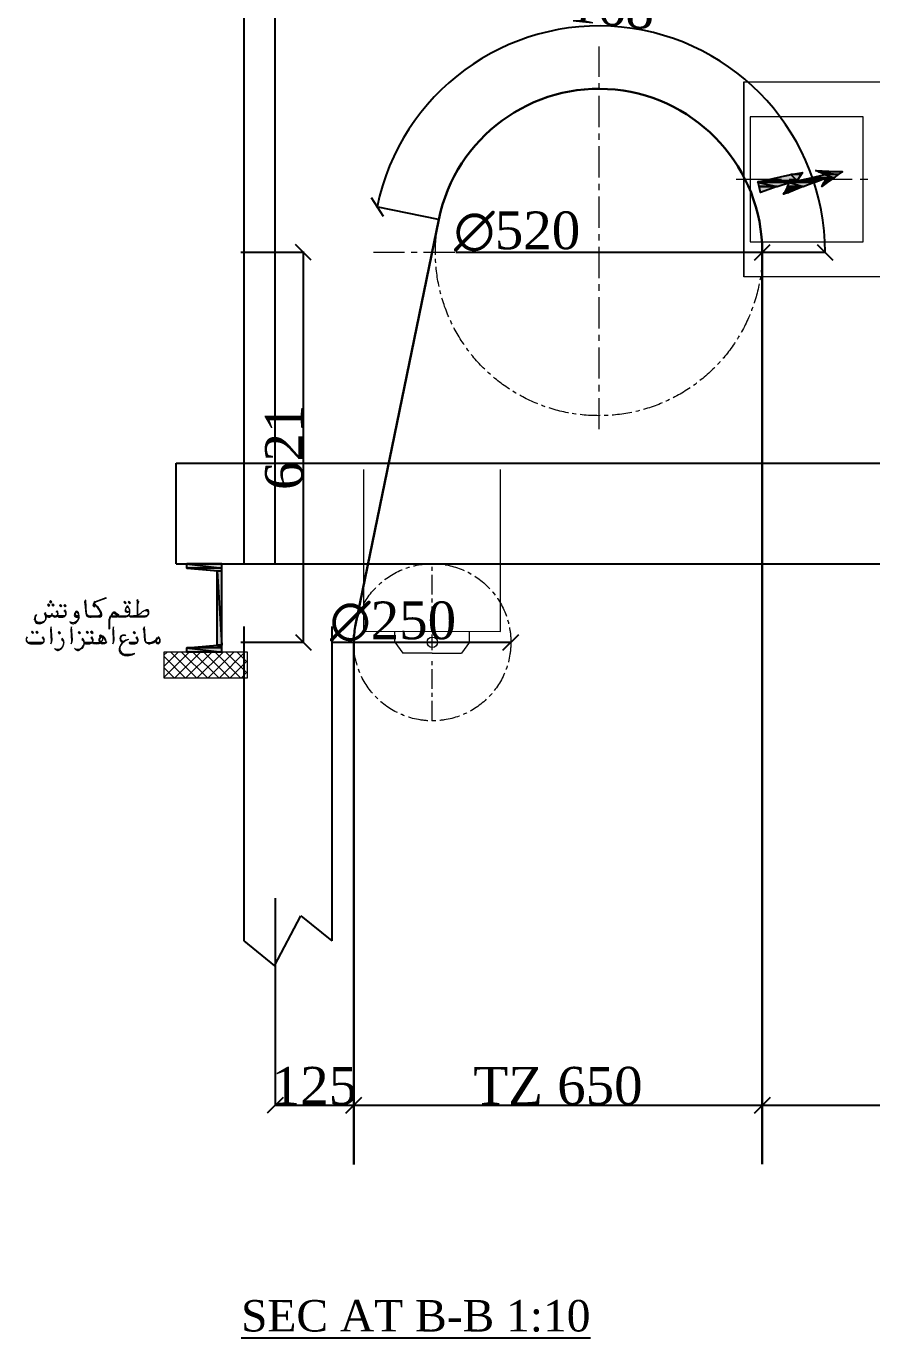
# Model space of a CAD drawing. Header units: millimetres. Extents: x -665 to 1025160, y -26028 to 4210.
# Drawn here: x 16027 to 17372, y -7497 to -5410 of the extents above; entities that cross this region are included whole.
import ezdxf

# ---------------------------------------------------------------- set-up
doc = ezdxf.new("R2010")
doc.units = ezdxf.units.MM
doc.linetypes.add('$1$CENTER', pattern=[50.8, 31.75, -6.35, 6.35, -6.35])
doc.layers.add('$1$Car', color=3, linetype='Continuous', lineweight=18)
doc.layers.add('$1$CL', color=2, linetype='$1$CENTER', lineweight=0)
for name, color, linetype in [('$1$PDF_0', 7, 'Continuous'), ('S-COLUMN', 7, 'Continuous'), ('S-HOUSING', 7, 'Continuous')]:
    doc.layers.add(name, color=color, linetype=linetype)
doc.styles.add('$1$nassar2', font='cent.shx', dxfattribs={"height": 60})
doc.dimstyles.new('$1$Nassar2', dxfattribs={"dimtxt": 35, "dimasz": 25, "dimexe": 1.25, "dimexo": 0.625, "dimtad": 1, "dimtxsty": '$1$nassar2', "dimblk": '$1$_Oblique', "dimcen": 2.5, "dimadec": 0, "dimazin": 0, "dimtfac": 1, "dimtmove": 0, "dimatfit": 3, "dimldrblk": '$1$_Oblique', "dimfxl": 1, "dimarcsym": 0})

# ---------------------------------------------------------------- blocks, each defined once
blk = doc.blocks.new('$1$_Oblique')
at = {"color": 0, "linetype": 'ByBlock', "lineweight": -2}
blk.add_line((-0.5, -0.5), (0.5, 0.5), dxfattribs=at)
blk = doc.blocks.new('*D76')
at = {"color": 0, "lineweight": -2, "transparency": 16777216}
for p, q in [((16682.8, -5717.6), (16584.2, -5697.4)), ((17198.7, -5769.9), (17299.4, -5769.9))]:
    blk.add_line(p, q, dxfattribs=at)
blk.add_arc((16938.1, -5769.9), 360, 0, 168.416, dxfattribs=at)
at = {"layer": 'Defpoints', "color": 0, "transparency": 16777216}
for p in [(17138.7, -5471), (16683.4, -5717.7), (16938.1, -5769.9), (16938.1, -5769.9), (17198.1, -5769.9)]:
    blk.add_point(p, dxfattribs=at)
at = {"color": 0, "lineweight": -2, "transparency": 16777216, "xscale": 25, "yscale": 25, "zscale": 25}
for p, rotation in [((16585.4, -5697.6), 258.4160058338048), ((17298.1, -5769.9), 270.0000000000001)]:
    blk.add_blockref('$1$_Oblique', p, dxfattribs=dict(at, rotation=rotation))
at = {"color": 0, "transparency": 16777216, "insert": (16977.5, -5381.3), "char_height": 60, "attachment_point": 5, "rotation": 354.208, "style": '$1$nassar2'}
blk.add_mtext('168°', dxfattribs=at)
blk = doc.blocks.new('*U51')
at = {"layer": '$1$CL', "color": 0, "transparency": 16777216}
for p, q in [((0, 25), (0, 125.12)), ((-125.12, 0), (-25, 0)), ((25, 0), (125.12, 0)), ((0, -125.12), (0, -25))]:
    blk.add_line(p, q, dxfattribs=at)
at = {"layer": '$1$CL', "color": 0, "linetype": 'Continuous', "transparency": 16777216}
for p, q in [((-12.5, 0), (12.5, 0)), ((0, -12.5), (0, 12.5))]:
    blk.add_line(p, q, dxfattribs=at)
blk = doc.blocks.new('*D77')
at = {"color": 0, "lineweight": -2, "transparency": 16777216}
blk.add_line((16710.6, -5769.9), (17198.1, -5769.9), dxfattribs=at)
at = {"layer": 'Defpoints', "color": 0, "transparency": 16777216}
for p in [(16678.1, -5769.9), (17198.1, -5769.9)]:
    blk.add_point(p, dxfattribs=at)
at = {"color": 0, "lineweight": -2, "transparency": 16777216, "xscale": 25, "yscale": 25, "zscale": 25}
blk.add_blockref('$1$_Oblique', (17198.1, -5769.9), dxfattribs=at)
at = {"color": 0, "transparency": 16777216, "insert": (16808.1, -5737), "char_height": 60, "attachment_point": 5, "style": '$1$nassar2'}
blk.add_mtext('∅520', dxfattribs=at)
blk = doc.blocks.new('*D78')
at = {"color": 0, "lineweight": -2, "transparency": 16777216}
blk.add_line((16513.1, -6390.4), (16798.1, -6390.4), dxfattribs=at)
at = {"layer": 'Defpoints', "color": 0, "transparency": 16777216}
for p in [(16548.1, -6390.4), (16798.1, -6390.4)]:
    blk.add_point(p, dxfattribs=at)
at = {"color": 0, "lineweight": -2, "transparency": 16777216, "xscale": 25, "yscale": 25, "zscale": 25}
blk.add_blockref('$1$_Oblique', (16798.1, -6390.4), dxfattribs=at)
at = {"color": 0, "transparency": 16777216, "insert": (16610.6, -6357.5), "char_height": 60, "attachment_point": 5, "style": '$1$nassar2'}
blk.add_mtext('∅250', dxfattribs=at)
blk = doc.blocks.new('*D79')
at = {"color": 0, "lineweight": -2, "transparency": 16777216}
for p, q in [((16423.1, -6797.6), (16423.1, -7128.2)), ((16548.1, -6797.6), (16548.1, -7128.2)), ((16423.1, -7127), (16548.1, -7127))]:
    blk.add_line(p, q, dxfattribs=at)
at = {"layer": 'Defpoints', "color": 0, "transparency": 16777216}
for p in [(16423.1, -6797), (16548.1, -6797), (16548.1, -7127)]:
    blk.add_point(p, dxfattribs=at)
at = {"color": 0, "lineweight": -2, "transparency": 16777216, "xscale": 25, "yscale": 25, "zscale": 25, "rotation": 180}
blk.add_blockref('$1$_Oblique', (16423.1, -7127), dxfattribs=at)
at = {"color": 0, "lineweight": -2, "transparency": 16777216, "xscale": 25, "yscale": 25, "zscale": 25}
blk.add_blockref('$1$_Oblique', (16548.1, -7127), dxfattribs=at)
at = {"color": 0, "transparency": 16777216, "insert": (16485.6, -7096.4), "char_height": 60, "attachment_point": 5, "style": '$1$nassar2'}
blk.add_mtext('125', dxfattribs=at)
blk = doc.blocks.new('*D80')
at = {"color": 0, "lineweight": -2, "transparency": 16777216}
for p, q in [((16548.1, -6797.6), (16548.1, -7128.2)), ((17198.1, -6797.6), (17198.1, -7128.2)), ((16548.1, -7127), (17198.1, -7127))]:
    blk.add_line(p, q, dxfattribs=at)
at = {"layer": 'Defpoints', "color": 0, "transparency": 16777216}
for p in [(16548.1, -6797), (17198.1, -6797), (17198.1, -7127)]:
    blk.add_point(p, dxfattribs=at)
at = {"color": 0, "lineweight": -2, "transparency": 16777216, "xscale": 25, "yscale": 25, "zscale": 25, "rotation": 180}
blk.add_blockref('$1$_Oblique', (16548.1, -7127), dxfattribs=at)
at = {"color": 0, "lineweight": -2, "transparency": 16777216, "xscale": 25, "yscale": 25, "zscale": 25}
blk.add_blockref('$1$_Oblique', (17198.1, -7127), dxfattribs=at)
at = {"color": 0, "transparency": 16777216, "insert": (16873.1, -7096.4), "char_height": 60, "attachment_point": 5, "style": '$1$nassar2'}
blk.add_mtext('TZ 650', dxfattribs=at)
blk = doc.blocks.new('*D81')
at = {"color": 0, "lineweight": -2, "transparency": 16777216}
for p, q in [((17198.1, -6797.6), (17198.1, -7128.2)), ((17823.1, -6797.6), (17823.1, -7128.2)), ((17198.1, -7127), (17823.1, -7127))]:
    blk.add_line(p, q, dxfattribs=at)
at = {"layer": 'Defpoints', "color": 0, "transparency": 16777216}
for p in [(17198.1, -6797), (17823.1, -6797), (17823.1, -7127)]:
    blk.add_point(p, dxfattribs=at)
at = {"color": 0, "lineweight": -2, "transparency": 16777216, "xscale": 25, "yscale": 25, "zscale": 25, "rotation": 180}
blk.add_blockref('$1$_Oblique', (17198.1, -7127), dxfattribs=at)
at = {"color": 0, "lineweight": -2, "transparency": 16777216, "xscale": 25, "yscale": 25, "zscale": 25}
blk.add_blockref('$1$_Oblique', (17823.1, -7127), dxfattribs=at)
at = {"color": 0, "transparency": 16777216, "insert": (17510.6, -7096.4), "char_height": 60, "attachment_point": 5, "style": '$1$nassar2'}
blk.add_mtext('625', dxfattribs=at)
blk = doc.blocks.new('*D82')
at = {"color": 0, "lineweight": -2, "transparency": 16777216}
for p, q in [((16368.7, -5769.9), (16469.4, -5769.9)), ((16468.1, -6390.4), (16468.1, -5769.9)), ((16368.7, -6390.4), (16469.4, -6390.4))]:
    blk.add_line(p, q, dxfattribs=at)
at = {"layer": 'Defpoints', "color": 0, "transparency": 16777216}
for p in [(16368.1, -5769.9), (16468.1, -5769.9), (16368.1, -6390.4)]:
    blk.add_point(p, dxfattribs=at)
at = {"color": 0, "lineweight": -2, "transparency": 16777216, "xscale": 25, "yscale": 25, "zscale": 25}
for p, rotation in [((16468.1, -5769.9), 90), ((16468.1, -6390.4), 270)]:
    blk.add_blockref('$1$_Oblique', p, dxfattribs=dict(at, rotation=rotation))
at = {"color": 0, "transparency": 16777216, "insert": (16437.5, -6080.2), "char_height": 60, "attachment_point": 5, "rotation": 90, "style": '$1$nassar2'}
blk.add_mtext('621', dxfattribs=at)

msp = doc.modelspace()

# ---------------------------------------------------------------- hatches: boundary and pattern name
at = {"true_color": 0x000007}
h = msp.add_hatch(color=7, dxfattribs=at)
h.paths.add_polyline_path([(17259.921, -5646.451), (17243.594, -5646.451), (17253.601, -5656.458)])
h.paths.add_polyline_path([(17243.594, -5646.451), (17253.601, -5656.458), (17198.825, -5656.458)])
for points in [[(17262.555, -5642.764), (17259.921, -5646.451), (17243.594, -5646.451)], [(17283.095, -5639.604), (17325.757, -5641.711), (17287.836, -5641.711)], [(17299.949, -5651.718), (17312.59, -5651.718), (17301.53, -5659.092)], [(17193.032, -5665.412), (17222, -5665.412), (17195.138, -5674.892)], [(17238.327, -5665.412), (17263.081, -5665.412), (17240.434, -5674.892)]]:
    msp.add_hatch(color=7, dxfattribs=at).paths.add_polyline_path(points)
h = msp.add_hatch(color=7, dxfattribs=at)
h.paths.add_polyline_path([(17299.949, -5651.718), (17275.722, -5651.718), (17287.836, -5656.458)])
h.paths.add_polyline_path([(17275.722, -5651.718), (17287.836, -5656.458), (17253.601, -5656.458)])
h = msp.add_hatch(color=7, dxfattribs=at)
h.paths.add_polyline_path([(17319.437, -5646.451), (17297.843, -5646.451), (17312.59, -5651.718)])
h.paths.add_polyline_path([(17297.843, -5646.451), (17312.59, -5651.718), (17275.722, -5651.718)])
h = msp.add_hatch(color=7, dxfattribs=at)
h.paths.add_polyline_path([(17325.757, -5641.711), (17287.836, -5641.711), (17319.437, -5646.451)])
h.paths.add_polyline_path([(17287.836, -5641.711), (17319.437, -5646.451), (17297.843, -5646.451)])
h = msp.add_hatch(color=7, dxfattribs=at)
h.paths.add_polyline_path([(17299.949, -5651.718), (17296.263, -5659.092), (17301.53, -5659.092)])
h.paths.add_polyline_path([(17296.263, -5659.092), (17301.53, -5659.092), (17293.103, -5665.412)])
h = msp.add_hatch(color=7, dxfattribs=at)
h.paths.add_polyline_path([(17287.836, -5656.458), (17198.825, -5656.458), (17283.622, -5658.038)])
h.paths.add_polyline_path([(17198.825, -5656.458), (17283.622, -5658.038), (17190.925, -5658.038)])
h = msp.add_hatch(color=7, dxfattribs=at)
h.paths.add_polyline_path([(17283.622, -5658.038), (17190.925, -5658.038), (17279.409, -5659.092)])
h.paths.add_polyline_path([(17190.925, -5658.038), (17279.409, -5659.092), (17191.452, -5659.092)])
h = msp.add_hatch(color=7, dxfattribs=at)
h.paths.add_polyline_path([(17241.487, -5659.092), (17191.452, -5659.092), (17222, -5665.412)])
h.paths.add_polyline_path([(17191.452, -5659.092), (17222, -5665.412), (17193.032, -5665.412)])
h = msp.add_hatch(color=7, dxfattribs=at)
h.paths.add_polyline_path([(17238.327, -5665.412), (17233.587, -5674.892), (17240.434, -5674.892)])
h.paths.add_polyline_path([(17233.587, -5674.892), (17240.434, -5674.892), (17232.007, -5677.526)])
h = msp.add_hatch(color=7, dxfattribs=at)
h.paths.add_polyline_path([(17279.409, -5659.092), (17241.487, -5659.092), (17263.081, -5665.412)])
h.paths.add_polyline_path([(17241.487, -5659.092), (17263.081, -5665.412), (17238.327, -5665.412)])
h = msp.add_hatch(color=7, dxfattribs=at)
h.paths.add_polyline_path([(16338.042, -6265.814), (16282.74, -6265.814), (16338.042, -6272.661)])
h.paths.add_polyline_path([(16282.74, -6265.814), (16338.042, -6272.661), (16282.74, -6272.661)])
h = msp.add_hatch(color=7, dxfattribs=at)
h.paths.add_polyline_path([(16338.042, -6272.661), (16282.74, -6272.661), (16338.042, -6277.401)])
h.paths.add_polyline_path([(16282.74, -6272.661), (16338.042, -6277.401), (16330.669, -6277.401)])
h = msp.add_hatch(color=7, dxfattribs=at)
h.paths.add_polyline_path([(16338.042, -6277.401), (16330.669, -6277.401), (16338.042, -6394.853)])
h.paths.add_polyline_path([(16330.669, -6277.401), (16338.042, -6394.853), (16330.669, -6394.853)])
h = msp.add_hatch(color=7, dxfattribs=at)
h.paths.add_polyline_path([(16338.042, -6394.853), (16330.669, -6394.853), (16338.042, -6399.066)])
h.paths.add_polyline_path([(16330.669, -6394.853), (16338.042, -6399.066), (16282.74, -6399.066)])
h = msp.add_hatch(color=7, dxfattribs=at)
h.paths.add_polyline_path([(16338.042, -6399.066), (16282.74, -6399.066), (16338.042, -6405.913)])
h.paths.add_polyline_path([(16282.74, -6399.066), (16338.042, -6405.913), (16282.74, -6405.913)])

# ---------------------------------------------------------------- linework, layer by layer
at = {"layer": '$1$Car', "ltscale": 4}
for p, q in [((16563.454, -6115.42), (16563.454, -6372.967)), ((16781.441, -6373.21), (16781.441, -6115.42)), ((16563.454, -6372.967), (16781.441, -6373.21)), ((16613.659, -6390.32), (16613.688, -6373.023)), ((16732.561, -6390.453), (16732.57, -6373.155)), ((16613.659, -6390.32), (16626.514, -6407.646)), ((16732.561, -6390.453), (16719.666, -6407.75)), ((16673.09, -6407.75), (16626.514, -6407.646)), ((16673.09, -6407.75), (16719.666, -6407.75))]:
    msp.add_line(p, q, dxfattribs=at)
msp.add_circle((16673.11, -6390.42), 8.379, dxfattribs=at)
at = {"layer": '$1$CL', "color": 1, "linetype": 'Continuous', "lineweight": 30}
for p, q in [((16683.406, -5717.694), (16550.656, -6365.319)), ((17198.11, -7220.846), (17198.11, -5769.903)), ((16548.11, -7221.017), (16548.11, -6390.42))]:
    msp.add_line(p, q, dxfattribs=at)
at = {"layer": '$1$CL'}
for centre, radius in [((16938.11, -5769.903), 260), ((16673.11, -6390.42), 125)]:
    msp.add_circle(centre, radius, dxfattribs=at)
at = {"layer": '$1$CL', "color": 1, "linetype": 'Continuous', "lineweight": 30}
for centre, radius, start, end in [((16938.11, -5769.903), 260, 0, 168.416006), ((16673.11, -6390.42), 125, 168.416006, 180)]:
    msp.add_arc(centre, radius, start, end, dxfattribs=at)
at = {"layer": '$1$PDF_0', "lineweight": 18}
for points in [[(16137.104, -6325.305), (16154.037, -6319.258), (16153.13, -6320.77), (16138.616, -6325.91)], [(16057.582, -6343.145), (16056.071, -6345.261)], [(16063.63, -6331.957), (16061.513, -6329.841)], [(16066.956, -6327.119), (16064.839, -6325.003)], [(16070.886, -6331.957), (16068.77, -6329.841)], [(16076.329, -6340.726), (16074.817, -6342.238)], [(16082.679, -6333.167), (16080.864, -6331.05)], [(16088.726, -6339.214), (16087.516, -6340.726)], [(16089.935, -6333.167), (16087.819, -6331.05)], [(16088.121, -6340.121), (16089.331, -6341.633), (16090.238, -6343.447)], [(16105.961, -6342.842), (16107.17, -6341.935), (16108.077, -6341.935), (16109.891, -6344.052)], [(16123.195, -6344.959), (16121.986, -6323.491), (16121.079, -6324.096), (16119.869, -6326.515), (16120.474, -6329.236), (16121.986, -6344.959)], [(16122.591, -6345.261), (16121.381, -6328.027), (16120.777, -6325.305)], [(16134.988, -6330.445), (16135.895, -6334.679), (16133.476, -6332.562)], [(16169.155, -6342.842), (16173.69, -6346.471), (16172.178, -6350.401), (16163.712, -6350.401)], [(16165.224, -6343.447), (16166.434, -6342.842), (16167.341, -6343.145), (16172.481, -6347.378)], [(16185.18, -6328.027), (16183.064, -6325.91)], [(16192.134, -6328.027), (16190.32, -6325.91)], [(16203.624, -6326.212), (16203.624, -6345.261), (16204.834, -6345.261), (16204.834, -6327.422), (16205.439, -6328.027), (16206.346, -6325.91)], [(16087.819, -6348.285), (16076.631, -6348.285)], [(16088.121, -6348.89), (16086.912, -6349.192), (16077.538, -6349.192)], [(16078.748, -6350.401), (16085.4, -6350.401)], [(16110.496, -6349.192), (16106.263, -6349.192), (16105.054, -6348.587), (16104.147, -6346.471)], [(16106.565, -6350.401), (16111.403, -6350.401)], [(16111.403, -6348.285), (16107.775, -6348.285)], [(16127.126, -6348.285), (16141.942, -6348.285)], [(16143.756, -6349.192), (16128.033, -6349.192)], [(16128.033, -6350.401), (16130.15, -6350.401)], [(16143.756, -6350.401), (16129.243, -6350.401)], [(16159.782, -6354.635), (16159.782, -6369.148), (16159.177, -6369.753), (16159.177, -6353.425)], [(16171.876, -6349.192), (16163.108, -6349.192), (16161.293, -6350.099), (16159.782, -6351.913)], [(16172.783, -6348.285), (16185.482, -6348.285)], [(16190.32, -6347.378), (16186.994, -6349.192), (16173.69, -6349.192)], [(16185.482, -6350.401), (16174.9, -6350.401)], [(16191.227, -6348.285), (16217.533, -6348.285)], [(16216.021, -6349.192), (16192.134, -6349.192)], [(16214.812, -6350.401), (16193.344, -6350.401)], [(16037.929, -6375.498), (16035.812, -6373.684)], [(16045.185, -6375.498), (16043.069, -6373.684)], [(16053.954, -6381.545), (16052.442, -6383.359)], [(16053.349, -6382.754), (16054.559, -6384.266), (16055.466, -6386.08)], [(16067.258, -6389.104), (16067.56, -6387.895), (16066.351, -6368.846)], [(16080.562, -6376.102), (16078.446, -6373.986)], [(16099.611, -6389.104), (16099.611, -6387.895), (16098.704, -6368.846)], [(16112.915, -6376.102), (16110.799, -6373.986)], [(16125.312, -6375.498), (16123.498, -6373.684)], [(16131.359, -6381.545), (16130.15, -6383.359)], [(16132.569, -6375.498), (16130.452, -6373.684)], [(16130.755, -6382.754), (16131.964, -6384.266), (16132.871, -6386.08)], [(16144.663, -6380.336), (16148.594, -6381.545), (16151.618, -6383.662)], [(16165.829, -6389.104), (16166.131, -6387.895), (16165.224, -6368.846)], [(16199.996, -6376.102), (16197.879, -6374.288)], [(16203.02, -6381.545), (16201.81, -6383.359)], [(16202.415, -6382.754), (16203.624, -6384.266), (16204.531, -6386.08)], [(16216.626, -6387.592), (16215.417, -6365.822), (16214.509, -6366.729), (16213.3, -6369.148), (16214.207, -6371.567), (16215.417, -6387.592)], [(16216.021, -6387.895), (16214.812, -6370.66), (16214.207, -6367.939)], [(16239.908, -6386.08), (16238.699, -6384.266), (16237.489, -6383.662), (16235.675, -6384.871)], [(16053.349, -6391.523), (16052.14, -6391.825), (16033.091, -6391.825), (16031.579, -6391.523), (16030.067, -6390.918)], [(16053.047, -6390.918), (16031.881, -6390.918)], [(16033.998, -6392.732), (16050.628, -6392.732)], [(16130.755, -6391.523), (16129.545, -6391.825), (16120.172, -6391.825)], [(16121.381, -6392.732), (16128.033, -6392.732)], [(16132.266, -6390.918), (16141.942, -6390.918)], [(16144.059, -6390.918), (16141.64, -6391.825), (16133.476, -6391.825)], [(16139.523, -6392.732), (16134.383, -6392.732)], [(16144.663, -6390.011), (16143.756, -6388.197)], [(16154.037, -6390.918), (16152.525, -6391.825), (16147.989, -6391.825), (16145.873, -6390.918)], [(16148.896, -6390.918), (16152.222, -6390.918)], [(16202.113, -6390.918), (16190.925, -6390.918)], [(16202.415, -6391.523), (16201.205, -6391.825), (16191.832, -6391.825)], [(16193.042, -6392.732), (16199.694, -6392.732)], [(16220.557, -6390.918), (16224.487, -6390.918)], [(16221.766, -6392.732), (16223.58, -6392.732)], [(16235.373, -6385.476), (16231.442, -6390.011)], [(16235.977, -6392.732), (16232.047, -6388.802)], [(16232.954, -6388.802), (16235.977, -6391.523), (16236.884, -6392.128), (16238.094, -6391.523), (16239.606, -6390.011)]]:
    msp.add_lwpolyline(points, dxfattribs=at)
for points in [[(16064.537, -6331.353), (16062.42, -6329.236), (16060.908, -6330.748), (16062.723, -6332.864)], [(16067.863, -6326.212), (16065.746, -6324.096), (16064.234, -6325.91), (16066.049, -6328.027)], [(16071.491, -6331.353), (16069.375, -6329.236), (16067.863, -6330.748), (16069.979, -6332.864)], [(16083.586, -6332.26), (16081.469, -6330.143), (16079.957, -6331.957), (16082.074, -6334.074)], [(16090.842, -6332.26), (16088.726, -6330.143), (16086.912, -6331.957), (16089.028, -6334.074)], [(16186.087, -6327.422), (16183.971, -6325.305), (16182.156, -6326.817), (16184.273, -6328.934)], [(16193.042, -6327.422), (16190.925, -6325.305), (16189.413, -6326.817), (16191.53, -6328.934)], [(16038.836, -6374.893), (16036.719, -6372.776), (16035.207, -6374.288), (16037.324, -6376.405)], [(16045.79, -6374.893), (16043.976, -6372.776), (16042.162, -6374.288), (16044.278, -6376.405)], [(16066.351, -6392.732), (16067.863, -6389.104), (16068.468, -6386.685), (16066.956, -6365.822), (16065.746, -6370.055), (16066.956, -6389.406)], [(16081.469, -6375.195), (16079.353, -6373.079), (16077.841, -6374.893), (16079.655, -6377.01)], [(16098.402, -6392.732), (16100.216, -6389.104), (16100.518, -6386.685), (16099.309, -6365.822), (16098.099, -6370.055), (16099.006, -6389.406)], [(16113.52, -6375.195), (16111.403, -6373.079), (16109.891, -6374.893), (16112.008, -6377.01)], [(16126.219, -6374.893), (16124.103, -6372.776), (16122.591, -6374.288), (16124.707, -6376.405)], [(16133.476, -6374.893), (16131.359, -6372.776), (16129.545, -6374.288), (16131.662, -6376.405)], [(16164.922, -6392.732), (16166.434, -6389.104), (16167.038, -6386.685), (16165.829, -6365.822), (16164.619, -6370.055), (16165.526, -6389.406)], [(16200.903, -6375.498), (16198.787, -6373.381), (16196.972, -6374.893), (16199.089, -6377.01)]]:
    msp.add_lwpolyline(points, close=True, dxfattribs=at)
for points in [[(16068.169, -6346.795, 0.15747367), (16074.297, -6348.276, 0.86611539), (16074.73, -6342.007)], [(16087.667, -6347.983, 0.53548612), (16090.051, -6344.333, 0.12595079), (16087.151, -6340.604)], [(16096.111, -6357.625, 0.51969524), (16110.907, -6350.316, 0.31492829), (16108.246, -6343.356)], [(16106.599, -6341.109, 0.17324239), (16103.667, -6346.345, 0.4881371), (16106.307, -6350.097)], [(16141.871, -6347.975, 0.41725407), (16145.524, -6344.724, 0.15748651), (16134.718, -6330.178)], [(16164.619, -6344.657), (16162.805, -6347.075), (16164.317, -6343.447, -0.51186379), (16168.98, -6342.84)], [(16190.868, -6336.688, 0.6063276), (16185.237, -6336.688, 0.38592407), (16186.321, -6340.817)], [(16192.048, -6343.629, 0.20473629), (16188.936, -6333.19, 0.43299412), (16186.962, -6333.41)], [(16222.336, -6341.317, 0.47244666), (16218.09, -6338.807, 0.09446494), (16209.794, -6343.578)], [(16040.353, -6354.557, -0.18110539), (16043.355, -6346.053, 0.11021726), (16041.266, -6352.987, 0.21257862), (16042.3, -6355.883)], [(16041.302, -6355.856, 0.23621891), (16047.564, -6359.773, 0.15747958), (16055.647, -6357.287)], [(16055.739, -6356.882, 0.26770238), (16058.489, -6351.931, 0.16534837), (16055.995, -6344.863)], [(16057.601, -6346.675, 0.67714591), (16067.981, -6347.09, 0.27558448), (16072.763, -6350.388, 0.40157223), (16077.509, -6346.527)], [(16057.843, -6346.528, 0.10236354), (16065.05, -6347.982, 0.28347809), (16067.794, -6346.246, 0.07863973), (16068.406, -6344.207)], [(16164.015, -6348.285), (16171.876, -6348.285), (16167.038, -6344.354, 0.3544211), (16164.509, -6344.715)], [(16050.342, -6392.731, 0.35432667), (16055.624, -6388.668, 0.24409499), (16053.536, -6381.59)], [(16052.895, -6390.616, 0.53548612), (16055.28, -6386.967, 0.12595079), (16052.379, -6383.238)], [(16084.19, -6384.266), (16082.981, -6385.778, -0.33858744), (16086.419, -6393.612)], [(16116.543, -6384.266), (16115.334, -6385.778, -0.33858744), (16118.772, -6393.612)], [(16130.3, -6390.616, 0.53548612), (16132.685, -6386.967, 0.12595079), (16129.785, -6383.238)], [(16179.161, -6379.512, 0.31495142), (16176.251, -6386.371, 0.3621915), (16181.508, -6390.615)], [(16179.022, -6379.383, -0.30708343), (16185.263, -6379.538, 0.20470465), (16178.013, -6381.403)], [(16201.96, -6390.616, 0.53548612), (16204.345, -6386.967, 0.12595079), (16201.445, -6383.238)], [(16237.652, -6392.61, 0.45670162), (16238.294, -6382.845, 0.46473752), (16236.224, -6383.033)], [(16130.452, -6390.918), (16119.265, -6390.918, -0.26773869), (16112.438, -6402.476)], [(16154.619, -6389.938, -0.38583965), (16151.315, -6392.732), (16148.594, -6392.732)], [(16231.442, -6388.802), (16229.023, -6390.918), (16226.302, -6391.825), (16221.766, -6391.825, -0.34648821), (16215.723, -6387.805)], [(16231.531, -6389.824, -0.21256689), (16224.79, -6392.732), (16222.673, -6392.732)]]:
    msp.add_lwpolyline(points, format="xyb", dxfattribs=at)
for centre, radius, start, end in [((16205.59, -6324.549), 2.57, 125.45744, 214.526044), ((16048.058, -6349.646), 11.339, 255.646426, 35.7367), ((16071.038, -6346.017), 6.803, 20.7816, 44.161749), ((16068.921, -6345.412), 8.919, 353.038951, 34.101361), ((16082.83, -6344.505), 8.013, 348.953469, 43.822964), ((16107.321, -6345.413), 2.57, 126.05757, 276.673314), ((16107.019, -6345.715), 2.57, 67.327691, 122.206881), ((16107.624, -6342.389), 1.361, 46.254429, 133.745571), ((16100.066, -6348.738), 11.337, 352.812372, 40.827856), ((16143.907, -6333.318), 10.734, 131.818581, 176.363478), ((16140.279, -6330.596), 4.989, 114.480482, 172.752627), ((16120.626, -6353.576), 27.968, 16.704108, 57.766179), ((16186.541, -6339.667), 2.268, 170.202434, 253.018624), ((16195.309, -6341.179), 11.036, 136.415502, 170.451997), ((16188.355, -6336.946), 4.687, 224.452065, 311.966444), ((16185.936, -6342.087), 6.198, 266.817707, 5.005144), ((16188.053, -6334.83), 7.71, 252.766668, 299.049929), ((16188.657, -6337.249), 4.082, 236.550549, 320.944658), ((16188.052, -6335.737), 1.664, 20.870184, 150.975368), ((16174.75, -6342.691), 17.384, 4.157943, 20.375507), ((16197.728, -6328.783), 19.199, 269.450426, 312.259811), ((16206.497, -6323.944), 2.873, 172.341905, 247.149088), ((16206.798, -6323.038), 2.569, 168.381182, 258.98567), ((16219.801, -6353.274), 13.758, 105.583986, 132.527322), ((16214.661, -6342.389), 7.71, 269.451086, 9.122392), ((16217.382, -6344.203), 4.082, 12.96812, 105.110331), ((16218.289, -6342.993), 3.477, 48.049656, 113.02265), ((16217.382, -6343.901), 4.081, 269.615532, 10.779779), ((16217.079, -6343.296), 4.687, 343.676805, 41.929371), ((16046.848, -6354.181), 6.803, 182.058765, 255.257517), ((16048.663, -6349.947), 8.921, 223.693879, 266.492273), ((16048.663, -6345.112), 13.454, 266.653361, 300.692489), ((16048.059, -6350.855), 10.733, 355.411188, 36.477075), ((16063.176, -6342.691), 6.501, 233.442738, 303.371366), ((16062.265, -6344.807), 6.203, 343.55445, 6.915975), ((16072.852, -6344.506), 4.988, 232.414436, 327.59056), ((16078.596, -6348.134), 1.964, 179.690553, 270.309447), ((16085.249, -6344.807), 5.292, 268.545502, 346.587878), ((16101.577, -6355.088), 5.896, 204.406018, 299.588892), ((16097.645, -6348.134), 14.06, 299.768681, 351.216612), ((16127.58, -6344.203), 5.896, 186.108406, 272.066302), ((16127.882, -6343.296), 5.896, 198.548463, 274.990855), ((16127.58, -6343.296), 4.989, 198.093756, 274.526109), ((16129.09, -6348.134), 1.964, 179.690553, 270.309447), ((16143.001, -6345.715), 3.477, 277.753804, 23.290107), ((16143.605, -6346.621), 3.78, 270.042868, 17.021568), ((16164.166, -6353.274), 5.292, 92.412247, 179.927671), ((16164.166, -6354.786), 4.687, 99.649567, 176.073555), ((16174.747, -6348.134), 1.964, 179.690553, 270.309447), ((16185.029, -6342.993), 7.106, 272.594288, 353.822003), ((16193.192, -6348.134), 1.964, 179.690553, 270.309447), ((16196.519, -6326.97), 21.315, 272.547742, 308.349254), ((16215.266, -6341.785), 7.407, 273.184125, 303.682961), ((16032.335, -6385.324), 5.291, 139.72409, 261.981691), ((16033.545, -6386.232), 6.501, 140.868004, 272.267113), ((16078.899, -6391.372), 8.012, 10.799203, 51.862075), ((16077.387, -6390.767), 9.828, 359.243422, 45.519045), ((16110.95, -6391.372), 8.012, 10.799203, 51.862075), ((16109.437, -6390.767), 9.828, 359.243422, 45.519045), ((16125.463, -6387.139), 8.013, 348.953469, 43.822964), ((16148.443, -6386.837), 5.897, 129.701519, 268.575124), ((16143.907, -6391.977), 10.432, 23.001147, 91.283939), ((16145.419, -6380.789), 1.663, 68.224866, 195.75439), ((16148.442, -6385.929), 4.686, 158.844128, 274.304629), ((16146.326, -6385.022), 2.57, 350.657862, 161.262085), ((16146.326, -6385.022), 2.873, 337.996084, 124.026601), ((16143.303, -6390.163), 11.036, 0.57736, 77.013302), ((16179.889, -6383.813), 3.175, 130.164071, 203.350697), ((16197.123, -6387.139), 8.013, 348.953469, 43.822964), ((16223.127, -6375.951), 14.665, 275.169844, 331.737332), ((16237.036, -6387.139), 2.872, 11.221956, 133.47208), ((16076.783, -6391.371), 10.13, 241.117333, 346.658038), ((16077.388, -6397.419), 5.896, 204.406018, 299.588892), ((16077.388, -6395.604), 6.804, 240.899812, 290.626951), ((16074.967, -6389.857), 12.854, 291.528444, 311.325484), ((16073.457, -6390.768), 13.455, 299.513519, 359.468504), ((16108.833, -6391.371), 10.13, 241.117333, 346.658038), ((16109.438, -6397.419), 5.896, 204.406018, 299.588892), ((16109.438, -6395.604), 6.804, 240.899812, 290.626951), ((16107.017, -6389.857), 12.854, 291.528444, 311.325484), ((16121.229, -6390.767), 1.964, 179.690553, 270.309447), ((16127.882, -6387.441), 5.292, 268.545502, 346.587878), ((16134.231, -6390.767), 1.964, 179.690553, 270.309447), ((16138.767, -6381.091), 11.641, 272.87384, 334.505489), ((16142.093, -6383.208), 7.408, 269.724161, 342.928375), ((16152.071, -6388.649), 1.967, 272.546447, 27.976679), ((16184.123, -6401.652), 9.223, 159.661218, 250.269387), ((16193.797, -6405.28), 19.805, 99.909296, 159.856755), ((16184.728, -6400.443), 8.921, 157.518385, 257.184263), ((16195.915, -6407.398), 22.224, 104.447795, 152.456754), ((16182.005, -6384.115), 5.594, 190.743261, 268.787777), ((16182.913, -6382.3), 6.502, 206.299654, 276.21852), ((16192.889, -6390.767), 1.964, 179.690553, 270.309447), ((16199.542, -6387.441), 5.292, 268.545502, 346.587878), ((16221.313, -6386.534), 5.896, 186.108406, 272.066302), ((16221.01, -6385.929), 4.989, 198.093756, 274.526109), ((16222.521, -6390.767), 1.964, 179.690553, 270.309447), ((16237.338, -6386.837), 4.082, 185.9734, 264.0266), ((16236.733, -6391.674), 1.36, 219.123005, 308.196612), ((16237.036, -6387.744), 2.872, 268.686521, 18.540836), ((16188.657, -6385.93), 24.642, 247.483078, 286.793781), ((16188.053, -6391.069), 20.712, 250.076456, 304.947042), ((16188.657, -6366.879), 42.484, 261.761078, 285.138852)]:
    msp.add_arc(centre, radius, start, end, dxfattribs=at)
msp.add_line((16265.546, -6265.42), (16265.546, -6105.42))
at = {"color": 7, "linetype": 'Continuous', "lineweight": 20, "true_color": 0x000007}
for points in [[(16938.11, -5442.622), (16938.11, -5491.078), (16938.11, -5491.078)], [(16938.11, -5501.085), (16938.11, -5511.092), (16938.11, -5511.092)], [(17168.804, -5498.978), (17428.988, -5498.978), (17428.988, -5498.978)], [(16938.11, -5521.099), (16938.11, -5571.134), (16938.11, -5571.134)], [(17178.811, -5554.28), (17178.811, -5753.369), (17178.811, -5753.369)], [(17358.939, -5554.28), (17178.811, -5554.28), (17178.811, -5554.28)], [(17358.939, -5753.369), (17358.939, -5554.28), (17358.939, -5554.28)], [(16938.11, -5581.142), (16938.11, -5591.149), (16938.11, -5591.149)], [(16938.11, -5601.156), (16938.11, -5651.191), (16938.11, -5651.191)], [(17228.846, -5654.351), (17156.69, -5654.351), (17156.69, -5654.351)], [(17190.925, -5658.038), (17262.555, -5642.764), (17262.555, -5642.764)], [(17299.949, -5651.718), (17232.007, -5677.526), (17232.007, -5677.526)], [(17254.128, -5654.351), (17240.96, -5654.351), (17240.96, -5654.351)], [(17262.555, -5642.764), (17253.601, -5656.458), (17297.843, -5646.451), (17283.095, -5639.604)], [(17341.031, -5654.351), (17266.241, -5654.351), (17266.241, -5654.351)], [(17283.095, -5639.604), (17325.757, -5641.711), (17293.103, -5665.412)], [(17293.103, -5665.412), (17299.949, -5651.718), (17299.949, -5651.718)], [(17366.312, -5654.351), (17353.672, -5654.351), (17353.672, -5654.351)], [(16938.11, -5661.198), (16938.11, -5671.205), (16938.11, -5671.205)], [(17232.007, -5677.526), (17241.487, -5659.092), (17195.138, -5674.892), (17190.925, -5658.038)], [(16938.11, -5681.212), (16938.11, -5731.248), (16938.11, -5731.248)], [(16938.11, -5741.255), (16938.11, -5751.262), (16938.11, -5751.262)], [(17178.811, -5753.369), (17358.939, -5753.369), (17358.939, -5753.369)], [(16579.435, -5769.696), (16628.943, -5769.696), (16628.943, -5769.696)], [(16639.477, -5769.696), (16648.957, -5769.696), (16648.957, -5769.696)], [(16658.965, -5769.696), (16709, -5769.696), (16709, -5769.696)], [(16719.007, -5769.696), (16729.541, -5769.696), (16729.541, -5769.696)], [(16739.021, -5769.696), (16789.057, -5769.696), (16789.057, -5769.696)], [(16799.064, -5769.696), (16809.071, -5769.696), (16809.071, -5769.696)], [(16799.064, -5769.696), (16809.071, -5769.696), (16809.071, -5769.696)], [(16818.551, -5769.696), (16869.113, -5769.696), (16869.113, -5769.696)], [(16819.078, -5769.696), (16869.113, -5769.696), (16869.113, -5769.696)], [(16878.594, -5769.696), (16889.128, -5769.696), (16889.128, -5769.696)], [(16899.135, -5769.696), (16948.643, -5769.696), (16948.643, -5769.696)], [(16938.11, -5761.269), (16938.11, -5811.305), (16938.11, -5811.305)], [(16959.177, -5769.696), (16968.658, -5769.696), (16968.658, -5769.696)], [(16978.665, -5769.696), (17028.7, -5769.696), (17028.7, -5769.696)], [(17038.707, -5769.696), (17049.241, -5769.696), (17049.241, -5769.696)], [(17058.721, -5769.696), (17108.757, -5769.696), (17108.757, -5769.696)], [(17118.764, -5769.696), (17128.771, -5769.696), (17128.771, -5769.696)], [(17138.778, -5769.696), (17188.814, -5769.696), (17188.814, -5769.696)], [(17198.821, -5769.696), (17208.828, -5769.696), (17208.828, -5769.696)], [(17214.215, -5769.696), (17293.219, -5769.696), (17293.219, -5769.696)], [(17218.835, -5769.696), (17250.436, -5769.696), (17250.436, -5769.696)], [(16938.11, -5820.785), (16938.11, -5831.319), (16938.11, -5831.319)], [(17428.988, -5809.198), (17168.804, -5809.198), (17168.804, -5809.198)], [(16938.11, -5841.326), (16938.11, -5891.361), (16938.11, -5891.361)], [(16938.11, -5901.368), (16938.11, -5910.849), (16938.11, -5910.849)], [(16938.11, -5921.383), (16938.11, -5970.891), (16938.11, -5970.891)], [(16938.11, -5980.898), (16938.11, -5991.432), (16938.11, -5991.432)], [(16938.11, -5980.898), (16938.11, -5990.379), (16938.11, -5990.379)], [(16938.11, -6001.966), (16938.11, -6051.475), (16938.11, -6051.475)], [(16330.669, -6277.401), (16330.669, -6394.853), (16330.669, -6394.853)], [(16338.042, -6265.814), (16338.042, -6405.913), (16338.042, -6405.913)], [(16245.872, -6411.18), (16251.139, -6405.913), (16251.139, -6405.913)], [(16245.872, -6429.087), (16269.046, -6405.913), (16269.046, -6405.913)], [(16245.872, -6446.468), (16286.427, -6405.913), (16286.427, -6405.913)], [(16298.014, -6446.995), (16256.932, -6405.913), (16256.932, -6405.913)], [(16263.252, -6446.995), (16304.334, -6405.913), (16304.334, -6405.913)], [(16315.395, -6446.995), (16274.313, -6405.913), (16274.313, -6405.913)], [(16281.16, -6446.995), (16322.242, -6405.913), (16322.242, -6405.913)], [(16282.74, -6399.066), (16282.74, -6405.913), (16282.74, -6399.066), (16330.669, -6394.853)], [(16282.74, -6405.913), (16338.042, -6405.913), (16338.042, -6405.913)], [(16333.302, -6446.995), (16292.22, -6405.913), (16292.22, -6405.913)], [(16299.067, -6446.995), (16340.149, -6405.913), (16340.149, -6405.913)], [(16350.683, -6446.995), (16309.601, -6405.913), (16309.601, -6405.913)], [(16316.448, -6446.995), (16357.53, -6405.913), (16357.53, -6405.913)], [(16368.063, -6446.995), (16327.508, -6405.913), (16327.508, -6405.913)], [(16334.355, -6446.995), (16374.91, -6405.913), (16374.91, -6405.913)], [(16379.124, -6440.148), (16344.889, -6405.913), (16344.889, -6405.913)], [(16379.124, -6422.767), (16362.797, -6405.913), (16362.797, -6405.913)], [(16280.106, -6446.995), (16245.872, -6412.76), (16245.872, -6412.76)], [(16351.736, -6446.995), (16379.124, -6419.607), (16379.124, -6419.607)], [(16262.199, -6446.995), (16245.872, -6430.667), (16245.872, -6430.667)], [(16369.644, -6446.995), (16379.124, -6436.988), (16379.124, -6436.988)]]:
    msp.add_lwpolyline(points, dxfattribs=at)
msp.add_lwpolyline([(17168.804, -5498.978), (17168.804, -5809.198)], close=True, dxfattribs=at)
at = {"color": 7, "linetype": 'Continuous', "lineweight": -2, "true_color": 0x000007}
for points in [[(17243.594, -5646.451), (17253.601, -5656.458), (17198.825, -5656.458)], [(17262.555, -5642.764), (17259.921, -5646.451), (17243.594, -5646.451)], [(17259.921, -5646.451), (17243.594, -5646.451), (17253.601, -5656.458)], [(17275.722, -5651.718), (17287.836, -5656.458), (17253.601, -5656.458)], [(17297.843, -5646.451), (17312.59, -5651.718), (17275.722, -5651.718)], [(17299.949, -5651.718), (17275.722, -5651.718), (17287.836, -5656.458)], [(17283.095, -5639.604), (17325.757, -5641.711), (17287.836, -5641.711)], [(17325.757, -5641.711), (17287.836, -5641.711), (17319.437, -5646.451)], [(17287.836, -5641.711), (17319.437, -5646.451), (17297.843, -5646.451)], [(17299.949, -5651.718), (17296.263, -5659.092), (17301.53, -5659.092)], [(17319.437, -5646.451), (17297.843, -5646.451), (17312.59, -5651.718)], [(17299.949, -5651.718), (17312.59, -5651.718), (17301.53, -5659.092)], [(17198.825, -5656.458), (17283.622, -5658.038), (17190.925, -5658.038)], [(17283.622, -5658.038), (17190.925, -5658.038), (17279.409, -5659.092)], [(17190.925, -5658.038), (17279.409, -5659.092), (17191.452, -5659.092)], [(17241.487, -5659.092), (17191.452, -5659.092), (17222, -5665.412)], [(17191.452, -5659.092), (17222, -5665.412), (17193.032, -5665.412)], [(17193.032, -5665.412), (17222, -5665.412), (17195.138, -5674.892)], [(17287.836, -5656.458), (17198.825, -5656.458), (17283.622, -5658.038)], [(17233.587, -5674.892), (17240.434, -5674.892), (17232.007, -5677.526)], [(17238.327, -5665.412), (17233.587, -5674.892), (17240.434, -5674.892)], [(17241.487, -5659.092), (17263.081, -5665.412), (17238.327, -5665.412)], [(17238.327, -5665.412), (17263.081, -5665.412), (17240.434, -5674.892)], [(17279.409, -5659.092), (17241.487, -5659.092), (17263.081, -5665.412)], [(17296.263, -5659.092), (17301.53, -5659.092), (17293.103, -5665.412)], [(16338.042, -6265.814), (16282.74, -6265.814), (16338.042, -6272.661)], [(16282.74, -6265.814), (16338.042, -6272.661), (16282.74, -6272.661)], [(16338.042, -6272.661), (16282.74, -6272.661), (16338.042, -6277.401)], [(16282.74, -6272.661), (16338.042, -6277.401), (16330.669, -6277.401)], [(16338.042, -6277.401), (16330.669, -6277.401), (16338.042, -6394.853)], [(16330.669, -6277.401), (16338.042, -6394.853), (16330.669, -6394.853)], [(16330.669, -6394.853), (16338.042, -6399.066), (16282.74, -6399.066)], [(16338.042, -6399.066), (16282.74, -6399.066), (16338.042, -6405.913)], [(16282.74, -6399.066), (16338.042, -6405.913), (16282.74, -6405.913)], [(16338.042, -6394.853), (16330.669, -6394.853), (16338.042, -6399.066)]]:
    msp.add_lwpolyline(points, close=True, dxfattribs=at)
for points in [[(16265.546, -6265.42), (17973.479, -6265.42), (17973.48, -6105.42)], [(16265.546, -6105.42), (17973.48, -6105.42)]]:
    msp.add_lwpolyline(points)
at = {"color": 7, "linetype": 'Continuous', "lineweight": 20}
msp.add_lwpolyline([(16379.124, -6405.913), (16245.872, -6405.913), (16245.872, -6446.995), (16379.124, -6446.995)], close=True, dxfattribs=at)
at = {"layer": 'S-COLUMN'}
for p, q in [((16373.11, -6365.42), (16373.11, -6865.42)), ((16513.11, -6365.42), (16513.11, -6865.42)), ((16422.11, -6905.42), (16464.11, -6825.42)), ((16464.11, -6825.42), (16513.11, -6865.42)), ((16373.11, -6865.42), (16422.11, -6905.42))]:
    msp.add_line(p, q, dxfattribs=at)
at = {"layer": 'S-HOUSING'}
msp.add_lwpolyline([(16373.11, -6265.42), (16423.11, -6265.42), (16423.11, -4315.42), (16373.11, -4315.42)], close=True, dxfattribs=at)

# ---------------------------------------------------------------- block references
at = {"layer": '$1$CL'}
msp.add_blockref('*U51', (16673.11, -6390.42), dxfattribs=at)

# ---------------------------------------------------------------- texts
at = {"transparency": 33554666, "insert": (16368.84, -7436.945), "char_height": 50, "attachment_point": 1}
msp.add_mtext_dynamic_manual_height_columns('{\\Fcent|c0;\\L\\C6;SEC AT B-B 1:10}', width=1469.98149, gutter_width=12.5, heights=[145.389], dxfattribs=at)

# ---------------------------------------------------------------- dimensions: what is measured, and where the dimension line sits
dim = msp.add_angular_dim_2l(base=(17138.696, -5470.963), line1=((16938.11, -5769.903), (17198.11, -5769.903)), line2=((16938.11, -5769.903), (16683.406, -5717.694)), dimstyle='$1$Nassar2', override={"dimdec": 0})
dim.commit()
dim.dimension.update_dxf_attribs({"geometry": '*D76', "text_midpoint": (16974.44, -5411.741), "dimtype": 162})
for p1, p2, picture, middle in [((16678.11, -5769.903), (17198.11, -5769.903), '*D77', (16808.11, -5769.903)), ((16548.11, -6390.42), (16798.11, -6390.42), '*D78', (16610.61, -6390.42))]:
    dim = msp.add_diameter_dim_2p(p1=p1, p2=p2, dimstyle='$1$Nassar2', override={"dimdec": 0})
    dim.commit()
    dim.dimension.update_dxf_attribs({"geometry": picture, "text_midpoint": middle, "dimtype": 163})
dim = msp.add_linear_dim(base=(16468.11, -5769.903), p1=(16368.11, -6390.42), p2=(16368.11, -5769.903), angle=90, dimstyle='$1$Nassar2', override={"dimdec": 0})
dim.commit()
dim.dimension.update_dxf_attribs({"geometry": '*D82', "text_midpoint": (16468.11, -6080.161), "dimtype": 160})
for base, p1, p2, picture, middle in [((16548.11, -7126.995), (16423.11, -6796.995), (16548.11, -6796.995), '*D79', (16485.61, -7126.995)), ((17823.11, -7126.995), (17198.11, -6796.995), (17823.11, -6796.995), '*D81', (17510.61, -7126.995))]:
    dim = msp.add_linear_dim(base=base, p1=p1, p2=p2, dimstyle='$1$Nassar2', override={"dimdec": 0})
    dim.commit()
    dim.dimension.update_dxf_attribs({"geometry": picture, "text_midpoint": middle, "dimtype": 160})
dim = msp.add_linear_dim(base=(17198.11, -7126.995), p1=(16548.11, -6796.995), p2=(17198.11, -6796.995), text='TZ <>', dimstyle='$1$Nassar2', override={"dimdec": 0})
dim.commit()
dim.dimension.update_dxf_attribs({"geometry": '*D80', "text_midpoint": (16873.11, -7126.995), "dimtype": 160})

doc.saveas('drawing.dxf')
